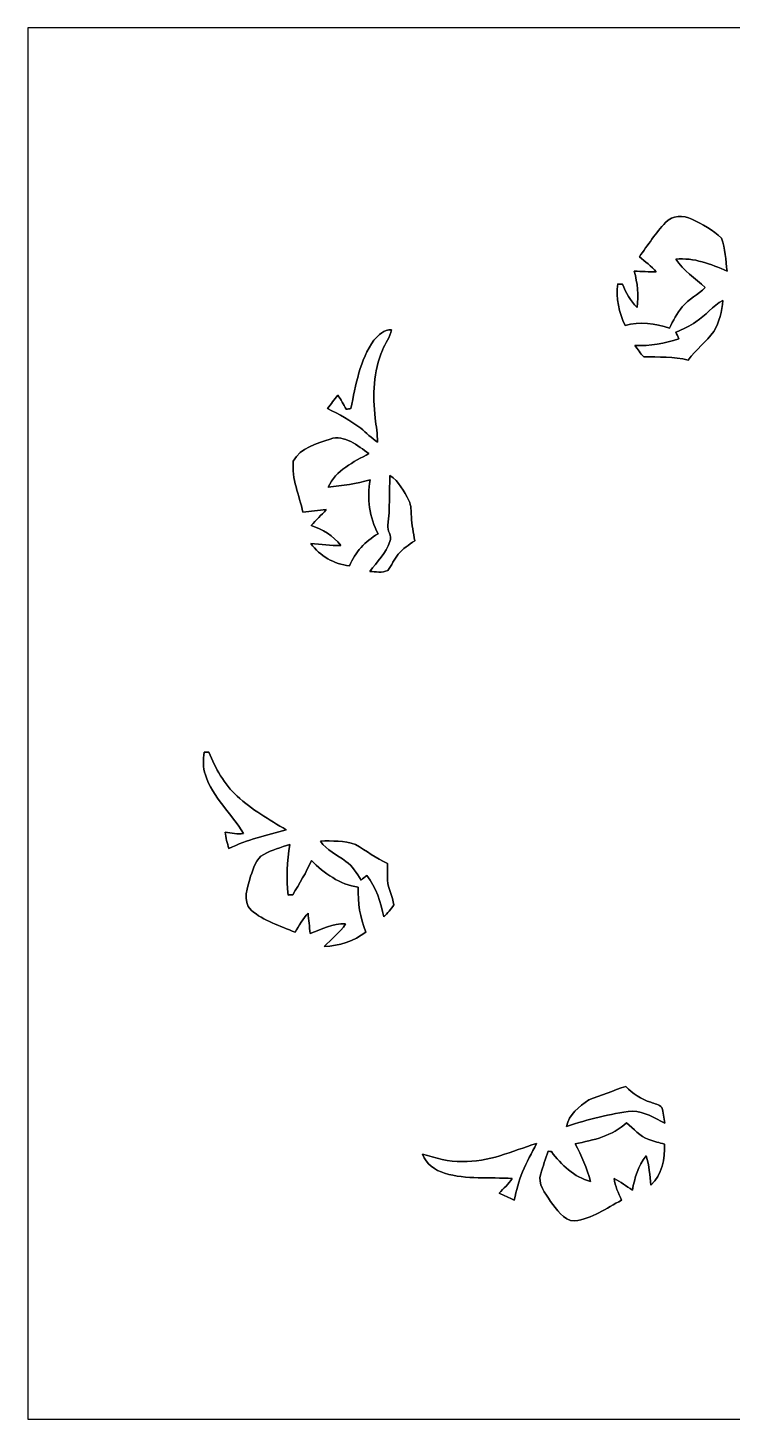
# Model space of a CAD drawing. Header units: centimetres. Extents: x -16.8 to 16.8, y -16.7 to 16.7.
# Drawn here: x -16.77 to 0.1, y -16.67 to 16.67 of the extents above; entities that cross this region are included whole.
import ezdxf

# ---------------------------------------------------------------- set-up
doc = ezdxf.new("R2010")
doc.units = ezdxf.units.CM
doc.header["$MEASUREMENT"] = 0
doc.layers.add('Layer 1', color=7, linetype='Continuous')

msp = doc.modelspace()

# ---------------------------------------------------------------- linework, layer by layer
at = {"layer": 'Layer 1', "color": 7}
for points, knots in [([(-16.77458, 16.66875), (-16.77458, 16.66875), (16.77458, 16.66875), (16.77458, 16.66875), (16.77458, 16.66875), (16.77458, 16.66875), (16.77458, -16.66875), (16.77458, -16.66875), (16.77458, -16.66875), (16.77458, -16.66875), (-16.77458, -16.66875), (-16.77458, -16.66875), (-16.77458, -16.66875), (-16.77458, -16.66875), (-16.77458, 16.66875), (-16.77458, 16.66875), (-16.77458, 16.66875), (-16.77458, 16.66875), (-16.77458, 16.66875), (-16.77458, 16.66875)], [0, 0, 0, 0, 0.16666667, 0.16666667, 0.16666667, 0.16666667, 0.33333333, 0.33333333, 0.33333333, 0.33333333, 0.5, 0.5, 0.5, 0.5, 0.66666667, 0.66666667, 0.66666667, 0.66666667, 1, 1, 1, 1]), ([(-1.49225, 12.00573), (-1.33421, 12.17401), (-1.06186, 12.19306), (-0.86501, 12.08229), (-0.86501, 12.08229), (-0.61383, 11.96058), (-0.35631, 11.82758), (-0.15699, 11.62897), (-0.15699, 11.62897), (-0.05045, 11.38202), (-0.06174, 11.09945), (-0.0187, 10.83698), (-0.0187, 10.83698), (-0.40605, 11.01125), (-0.81421, 11.16506), (-1.24778, 11.12696), (-1.24778, 11.12696), (-1.07174, 10.84474), (-0.77611, 10.67259), (-0.54116, 10.44504), (-0.54116, 10.44504), (-0.71332, 10.27747), (-0.93521, 10.16635), (-1.09326, 9.98361), (-1.09326, 9.98361), (-1.21779, 9.82733), (-1.31621, 9.652), (-1.40159, 9.47173), (-1.40159, 9.47173), (-1.74378, 9.59979), (-2.10961, 9.62272), (-2.46486, 9.53982), (-2.46486, 9.53982), (-2.60738, 9.8485), (-2.68923, 10.19069), (-2.63878, 10.53077), (-2.63878, 10.53077), (-2.61126, 10.52971), (-2.55623, 10.52724), (-2.52871, 10.52618), (-2.52871, 10.52618), (-2.43664, 10.32616), (-2.3428, 10.11978), (-2.17452, 9.97126), (-2.17452, 9.97126), (-2.13572, 10.26089), (-2.16676, 10.55758), (-2.24261, 10.83839), (-2.24261, 10.83839), (-2.06763, 10.83098), (-1.89159, 10.82146), (-1.71591, 10.82322), (-1.71591, 10.82322), (-1.83444, 10.95975), (-1.98191, 11.06664), (-2.11984, 11.182), (-2.11984, 11.182), (-1.92017, 11.46281), (-1.73073, 11.75491), (-1.49225, 12.00573)], [0, 0, 0, 0, 0.0625, 0.0625, 0.0625, 0.0625, 0.125, 0.125, 0.125, 0.125, 0.1875, 0.1875, 0.1875, 0.1875, 0.25, 0.25, 0.25, 0.25, 0.3125, 0.3125, 0.3125, 0.3125, 0.375, 0.375, 0.375, 0.375, 0.4375, 0.4375, 0.4375, 0.4375, 0.5, 0.5, 0.5, 0.5, 0.5625, 0.5625, 0.5625, 0.5625, 0.625, 0.625, 0.625, 0.625, 0.6875, 0.6875, 0.6875, 0.6875, 0.75, 0.75, 0.75, 0.75, 0.8125, 0.8125, 0.8125, 0.8125, 0.875, 0.875, 0.875, 0.875, 1, 1, 1, 1]), ([(-0.76694, 9.62484), (-0.53446, 9.77441), (-0.36513, 10.00407), (-0.12171, 10.13848), (-0.12171, 10.13848), (-0.13653, 9.87954), (-0.2092, 9.62307), (-0.33443, 9.39588), (-0.33443, 9.39588), (-0.52035, 9.1507), (-0.76906, 8.95985), (-0.94897, 8.70902), (-0.94897, 8.70902), (-1.29999, 8.78593), (-1.65947, 8.78487), (-2.01613, 8.78487), (-2.01613, 8.78487), (-2.09903, 8.86601), (-2.159, 8.96726), (-2.2292, 9.05792), (-2.2292, 9.05792), (-1.87008, 9.03852), (-1.51271, 9.10661), (-1.17263, 9.21879), (-1.17263, 9.21879), (-1.19768, 9.27171), (-1.22273, 9.32462), (-1.24778, 9.37754), (-1.24778, 9.37754), (-1.07985, 9.44316), (-0.91405, 9.51865), (-0.76694, 9.62484)], [0, 0, 0, 0, 0.11111111, 0.11111111, 0.11111111, 0.11111111, 0.22222222, 0.22222222, 0.22222222, 0.22222222, 0.33333333, 0.33333333, 0.33333333, 0.33333333, 0.44444444, 0.44444444, 0.44444444, 0.44444444, 0.55555556, 0.55555556, 0.55555556, 0.55555556, 0.66666667, 0.66666667, 0.66666667, 0.66666667, 0.77777778, 0.77777778, 0.77777778, 0.77777778, 1, 1, 1, 1]), ([(-8.48078, 9.18633), (-8.37106, 9.30522), (-8.23595, 9.44351), (-8.06203, 9.43328), (-8.06203, 9.43328), (-8.08884, 9.25477), (-8.21161, 9.11296), (-8.27581, 8.94821), (-8.27581, 8.94821), (-8.50053, 8.43739), (-8.515, 7.86483), (-8.4515, 7.31837), (-8.4515, 7.31837), (-8.43139, 7.12505), (-8.39153, 6.93279), (-8.39717, 6.73735), (-8.39717, 6.73735), (-8.53863, 6.84071), (-8.66281, 6.9656), (-8.79828, 7.07602), (-8.79828, 7.07602), (-9.04734, 7.25734), (-9.31439, 7.41186), (-9.59062, 7.54697), (-9.59062, 7.54697), (-9.51265, 7.65598), (-9.43046, 7.76217), (-9.34861, 7.868), (-9.34861, 7.868), (-9.27206, 7.76146), (-9.20679, 7.64716), (-9.14471, 7.53145), (-9.14471, 7.53145), (-9.10766, 7.53674), (-9.07062, 7.54239), (-9.03323, 7.54733), (-9.03323, 7.54733), (-8.91328, 8.10966), (-8.82544, 8.70867), (-8.48078, 9.18633)], [0, 0, 0, 0, 0.09090909, 0.09090909, 0.09090909, 0.09090909, 0.18181818, 0.18181818, 0.18181818, 0.18181818, 0.27272727, 0.27272727, 0.27272727, 0.27272727, 0.36363636, 0.36363636, 0.36363636, 0.36363636, 0.45454545, 0.45454545, 0.45454545, 0.45454545, 0.54545455, 0.54545455, 0.54545455, 0.54545455, 0.63636364, 0.63636364, 0.63636364, 0.63636364, 0.72727273, 0.72727273, 0.72727273, 0.72727273, 0.81818182, 0.81818182, 0.81818182, 0.81818182, 1, 1, 1, 1]), ([(-9.53347, 6.81673), (-9.17928, 6.93173), (-8.87377, 6.65515), (-8.60143, 6.46606), (-8.60143, 6.46606), (-8.9662, 6.26992), (-9.39694, 6.06778), (-9.57439, 5.66526), (-9.57439, 5.66526), (-9.23713, 5.69771), (-8.90164, 5.74957), (-8.57391, 5.83706), (-8.57391, 5.83706), (-8.65787, 5.39679), (-8.58414, 4.94171), (-8.38235, 4.54166), (-8.38235, 4.54166), (-8.69668, 4.37374), (-8.92457, 4.09751), (-9.07062, 3.77649), (-9.07062, 3.77649), (-9.43257, 3.82305), (-9.78041, 4.01179), (-9.99102, 4.31306), (-9.99102, 4.31306), (-9.75289, 4.29507), (-9.51512, 4.2545), (-9.27523, 4.26826), (-9.27523, 4.26826), (-9.45974, 4.49157), (-9.70809, 4.65631), (-9.98361, 4.7431), (-9.98361, 4.7431), (-9.86966, 4.87504), (-9.7409, 4.99286), (-9.62625, 5.12374), (-9.62625, 5.12374), (-9.81216, 5.10681), (-9.99737, 5.08529), (-10.18258, 5.06307), (-10.18258, 5.06307), (-10.27359, 5.467), (-10.45598, 5.86493), (-10.41365, 6.2865), (-10.41365, 6.2865), (-10.24608, 6.61494), (-9.84991, 6.70137), (-9.53347, 6.81673)], [0, 0, 0, 0, 0.07692308, 0.07692308, 0.07692308, 0.07692308, 0.15384615, 0.15384615, 0.15384615, 0.15384615, 0.23076923, 0.23076923, 0.23076923, 0.23076923, 0.30769231, 0.30769231, 0.30769231, 0.30769231, 0.38461538, 0.38461538, 0.38461538, 0.38461538, 0.46153846, 0.46153846, 0.46153846, 0.46153846, 0.53846154, 0.53846154, 0.53846154, 0.53846154, 0.61538462, 0.61538462, 0.61538462, 0.61538462, 0.69230769, 0.69230769, 0.69230769, 0.69230769, 0.76923077, 0.76923077, 0.76923077, 0.76923077, 0.84615385, 0.84615385, 0.84615385, 0.84615385, 1, 1, 1, 1]), ([(-8.10119, 5.93972), (-7.87859, 5.80496), (-7.76323, 5.56084), (-7.64258, 5.34106), (-7.64258, 5.34106), (-7.58261, 5.22288), (-7.59354, 5.08388), (-7.58437, 4.95618), (-7.58437, 4.95618), (-7.57379, 4.76179), (-7.53286, 4.57059), (-7.50464, 4.37833), (-7.50464, 4.37833), (-7.64434, 4.28166), (-7.78828, 4.18641), (-7.89975, 4.05589), (-7.89975, 4.05589), (-8.00171, 3.93912), (-8.05321, 3.78742), (-8.15234, 3.66889), (-8.15234, 3.66889), (-8.28216, 3.59939), (-8.43986, 3.64067), (-8.58097, 3.64419), (-8.58097, 3.64419), (-8.4074, 3.87279), (-8.19397, 4.08411), (-8.09907, 4.36174), (-8.09907, 4.36174), (-8.04228, 4.49756), (-8.17457, 4.61892), (-8.14811, 4.75544), (-8.14811, 4.75544), (-8.09554, 5.14844), (-8.11071, 5.54461), (-8.10119, 5.93972)], [0, 0, 0, 0, 0.1, 0.1, 0.1, 0.1, 0.2, 0.2, 0.2, 0.2, 0.3, 0.3, 0.3, 0.3, 0.4, 0.4, 0.4, 0.4, 0.5, 0.5, 0.5, 0.5, 0.6, 0.6, 0.6, 0.6, 0.7, 0.7, 0.7, 0.7, 0.8, 0.8, 0.8, 0.8, 1, 1, 1, 1]), ([(-12.55219, -0.68827), (-12.52432, -0.68862), (-12.46858, -0.68968), (-12.44071, -0.69003), (-12.44071, -0.69003), (-12.27455, -1.07421), (-12.07276, -1.45486), (-11.75879, -1.7399), (-11.75879, -1.7399), (-11.40742, -2.0634), (-10.99114, -2.30434), (-10.58369, -2.54953), (-10.58369, -2.54953), (-11.04829, -2.67441), (-11.52243, -2.77813), (-11.95529, -2.99791), (-11.95529, -2.99791), (-11.99974, -2.8702), (-12.0269, -2.7365), (-12.04736, -2.6035), (-12.04736, -2.6035), (-11.90025, -2.62114), (-11.75209, -2.65924), (-11.60321, -2.63384), (-11.60321, -2.63384), (-11.89919, -2.16006), (-12.34193, -1.77271), (-12.52044, -1.22943), (-12.52044, -1.22943), (-12.58852, -1.05622), (-12.56806, -0.86819), (-12.55219, -0.68827)], [0, 0, 0, 0, 0.11111111, 0.11111111, 0.11111111, 0.11111111, 0.22222222, 0.22222222, 0.22222222, 0.22222222, 0.33333333, 0.33333333, 0.33333333, 0.33333333, 0.44444444, 0.44444444, 0.44444444, 0.44444444, 0.55555556, 0.55555556, 0.55555556, 0.55555556, 0.66666667, 0.66666667, 0.66666667, 0.66666667, 0.77777778, 0.77777778, 0.77777778, 0.77777778, 1, 1, 1, 1]), ([(-11.12308, -3.13514), (-10.92553, -3.02895), (-10.70822, -2.96616), (-10.49514, -2.89948), (-10.49514, -2.89948), (-10.56569, -3.29812), (-10.58228, -3.70734), (-10.53888, -4.11021), (-10.53888, -4.11021), (-10.51101, -4.10916), (-10.45563, -4.10669), (-10.42776, -4.10563), (-10.42776, -4.10563), (-10.26866, -3.83611), (-10.09968, -3.57117), (-9.98149, -3.28048), (-9.98149, -3.28048), (-9.67211, -3.59128), (-9.30169, -3.85586), (-8.8579, -3.92254), (-8.8579, -3.92254), (-8.86989, -4.29189), (-8.81592, -4.65384), (-8.67728, -4.99604), (-8.67728, -4.99604), (-8.96161, -5.22146), (-9.31369, -5.32694), (-9.67352, -5.34282), (-9.67352, -5.34282), (-9.50278, -5.16184), (-9.29428, -5.01333), (-9.16129, -4.79919), (-9.16129, -4.79919), (-9.46326, -4.79637), (-9.73843, -4.92019), (-10.01113, -5.03237), (-10.01113, -5.03237), (-10.02806, -4.86798), (-10.04253, -4.705), (-10.05981, -4.54166), (-10.05981, -4.54166), (-10.18258, -4.6803), (-10.27642, -4.84117), (-10.3699, -5.00027), (-10.3699, -5.00027), (-10.73256, -4.85034), (-11.12026, -4.73216), (-11.42294, -4.47287), (-11.42294, -4.47287), (-11.65013, -4.25133), (-11.50479, -3.91654), (-11.43635, -3.66183), (-11.43635, -3.66183), (-11.36826, -3.46992), (-11.31111, -3.24591), (-11.12308, -3.13514)], [0, 0, 0, 0, 0.06666667, 0.06666667, 0.06666667, 0.06666667, 0.13333333, 0.13333333, 0.13333333, 0.13333333, 0.2, 0.2, 0.2, 0.2, 0.26666667, 0.26666667, 0.26666667, 0.26666667, 0.33333333, 0.33333333, 0.33333333, 0.33333333, 0.4, 0.4, 0.4, 0.4, 0.46666667, 0.46666667, 0.46666667, 0.46666667, 0.53333333, 0.53333333, 0.53333333, 0.53333333, 0.6, 0.6, 0.6, 0.6, 0.66666667, 0.66666667, 0.66666667, 0.66666667, 0.73333333, 0.73333333, 0.73333333, 0.73333333, 0.8, 0.8, 0.8, 0.8, 0.86666667, 0.86666667, 0.86666667, 0.86666667, 1, 1, 1, 1]), ([(-9.76207, -2.81587), (-9.48161, -2.81164), (-9.19163, -2.80599), (-8.92316, -2.90054), (-8.92316, -2.90054), (-8.66669, -3.05153), (-8.42539, -3.22792), (-8.15552, -3.35598), (-8.15552, -3.35598), (-8.15763, -3.48968), (-8.16081, -3.62268), (-8.15693, -3.75744), (-8.15693, -3.75744), (-8.14211, -3.96028), (-8.0264, -4.14338), (-8.007, -4.34516), (-8.007, -4.34516), (-8.07085, -4.45241), (-8.16151, -4.54096), (-8.24442, -4.63374), (-8.24442, -4.63374), (-8.31215, -4.2799), (-8.43209, -3.92889), (-8.65329, -3.64031), (-8.65329, -3.64031), (-8.69809, -3.67665), (-8.74254, -3.71369), (-8.78664, -3.75038), (-8.78664, -3.75038), (-8.89811, -3.59234), (-8.99301, -3.41383), (-9.15741, -3.30376), (-9.15741, -3.30376), (-9.35955, -3.1436), (-9.62131, -3.04306), (-9.76207, -2.81587)], [0, 0, 0, 0, 0.1, 0.1, 0.1, 0.1, 0.2, 0.2, 0.2, 0.2, 0.3, 0.3, 0.3, 0.3, 0.4, 0.4, 0.4, 0.4, 0.5, 0.5, 0.5, 0.5, 0.6, 0.6, 0.6, 0.6, 0.7, 0.7, 0.7, 0.7, 0.8, 0.8, 0.8, 0.8, 1, 1, 1, 1]), ([(-3.33551, -9.02018), (-3.04024, -8.91152), (-2.74532, -8.79687), (-2.44687, -8.69456), (-2.44687, -8.69456), (-2.28424, -8.86919), (-2.07857, -9.00677), (-1.84785, -9.0738), (-1.84785, -9.0738), (-1.76248, -9.1126), (-1.64994, -9.12566), (-1.58044, -9.19868), (-1.58044, -9.19868), (-1.55046, -9.3218), (-1.52718, -9.44915), (-1.5113, -9.57651), (-1.5113, -9.57651), (-1.75719, -9.4488), (-2.00413, -9.29816), (-2.28953, -9.28476), (-2.28953, -9.28476), (-2.82646, -9.35073), (-3.35245, -9.48373), (-3.86574, -9.65376), (-3.86574, -9.65376), (-3.81917, -9.36696), (-3.55565, -9.17857), (-3.33551, -9.02018)], [0, 0, 0, 0, 0.125, 0.125, 0.125, 0.125, 0.25, 0.25, 0.25, 0.25, 0.375, 0.375, 0.375, 0.375, 0.5, 0.5, 0.5, 0.5, 0.625, 0.625, 0.625, 0.625, 0.75, 0.75, 0.75, 0.75, 1, 1, 1, 1]), ([(-3.66113, -10.07004), (-3.22157, -9.98432), (-2.76472, -9.88307), (-2.42958, -9.56733), (-2.42958, -9.56733), (-2.25919, -9.71021), (-2.10996, -9.89824), (-1.8923, -9.97126), (-1.8923, -9.97126), (-1.76989, -10.01571), (-1.64324, -10.04323), (-1.51765, -10.0778), (-1.51765, -10.0778), (-1.50354, -10.42882), (-1.57727, -10.81229), (-1.84679, -11.05994), (-1.84679, -11.05994), (-1.87537, -10.82569), (-1.88066, -10.58651), (-1.9618, -10.36249), (-1.9618, -10.36249), (-2.14736, -10.60027), (-2.2352, -10.88849), (-2.28776, -11.18059), (-2.28776, -11.18059), (-2.43381, -11.08569), (-2.57246, -10.9795), (-2.72697, -10.89907), (-2.72697, -10.89907), (-2.70898, -11.08534), (-2.61973, -11.2522), (-2.54917, -11.42294), (-2.54917, -11.42294), (-2.91253, -11.61239), (-3.25649, -11.87274), (-3.67524, -11.9186), (-3.67524, -11.9186), (-3.94617, -11.91577), (-4.09928, -11.62897), (-4.25379, -11.44976), (-4.25379, -11.44976), (-4.36598, -11.25361), (-4.57412, -11.03348), (-4.48557, -10.79077), (-4.48557, -10.79077), (-4.43265, -10.60838), (-4.36704, -10.43129), (-4.30989, -10.25102), (-4.30989, -10.25102), (-4.28978, -10.25243), (-4.24921, -10.2549), (-4.22875, -10.25631), (-4.22875, -10.25631), (-3.99203, -10.57451), (-3.68406, -10.87191), (-3.29001, -10.97527), (-3.29001, -10.97527), (-3.37961, -10.66024), (-3.50449, -10.3572), (-3.66113, -10.07004)], [0, 0, 0, 0, 0.0625, 0.0625, 0.0625, 0.0625, 0.125, 0.125, 0.125, 0.125, 0.1875, 0.1875, 0.1875, 0.1875, 0.25, 0.25, 0.25, 0.25, 0.3125, 0.3125, 0.3125, 0.3125, 0.375, 0.375, 0.375, 0.375, 0.4375, 0.4375, 0.4375, 0.4375, 0.5, 0.5, 0.5, 0.5, 0.5625, 0.5625, 0.5625, 0.5625, 0.625, 0.625, 0.625, 0.625, 0.6875, 0.6875, 0.6875, 0.6875, 0.75, 0.75, 0.75, 0.75, 0.8125, 0.8125, 0.8125, 0.8125, 0.875, 0.875, 0.875, 0.875, 1, 1, 1, 1]), ([(-6.36764, -10.49373), (-5.74111, -10.52124), (-5.17137, -10.24361), (-4.58752, -10.06404), (-4.58752, -10.06404), (-4.69089, -10.29406), (-4.83306, -10.50502), (-4.91913, -10.74349), (-4.91913, -10.74349), (-5.01438, -10.95939), (-5.05813, -11.19187), (-5.1248, -11.4173), (-5.1248, -11.4173), (-5.24334, -11.36403), (-5.36152, -11.30864), (-5.47864, -11.25326), (-5.47864, -11.25326), (-5.37457, -11.13614), (-5.25392, -11.03383), (-5.16608, -10.90295), (-5.16608, -10.90295), (-5.70618, -10.8645), (-6.26286, -10.93435), (-6.78815, -10.77524), (-6.78815, -10.77524), (-7.01499, -10.70504), (-7.23583, -10.55405), (-7.31591, -10.32157), (-7.31591, -10.32157), (-7.0044, -10.40165), (-6.69572, -10.51207), (-6.36764, -10.49373)], [0, 0, 0, 0, 0.11111111, 0.11111111, 0.11111111, 0.11111111, 0.22222222, 0.22222222, 0.22222222, 0.22222222, 0.33333333, 0.33333333, 0.33333333, 0.33333333, 0.44444444, 0.44444444, 0.44444444, 0.44444444, 0.55555556, 0.55555556, 0.55555556, 0.55555556, 0.66666667, 0.66666667, 0.66666667, 0.66666667, 0.77777778, 0.77777778, 0.77777778, 0.77777778, 1, 1, 1, 1])]:
    msp.add_open_spline(points, degree=3, knots=knots, dxfattribs=at)
at = {"layer": 'Layer 1', "color": 8}
for points, knots in [([(-1.49225, 12.00573), (-1.73073, 11.75491), (-1.92017, 11.46281), (-2.11984, 11.182), (-2.11984, 11.182), (-1.98191, 11.06664), (-1.83444, 10.95975), (-1.71591, 10.82322), (-1.71591, 10.82322), (-1.89159, 10.82146), (-2.06763, 10.83098), (-2.24261, 10.83839), (-2.24261, 10.83839), (-2.16676, 10.55758), (-2.13572, 10.26089), (-2.17452, 9.97126), (-2.17452, 9.97126), (-2.3428, 10.11978), (-2.43664, 10.32616), (-2.52871, 10.52618), (-2.52871, 10.52618), (-2.55623, 10.52724), (-2.61126, 10.52971), (-2.63878, 10.53077), (-2.63878, 10.53077), (-2.68923, 10.19069), (-2.60738, 9.8485), (-2.46486, 9.53982), (-2.46486, 9.53982), (-2.10961, 9.62272), (-1.74378, 9.59979), (-1.40159, 9.47173), (-1.40159, 9.47173), (-1.31621, 9.652), (-1.21779, 9.82733), (-1.09326, 9.98361), (-1.09326, 9.98361), (-0.93521, 10.16635), (-0.71332, 10.27747), (-0.54116, 10.44504), (-0.54116, 10.44504), (-0.77611, 10.67259), (-1.07174, 10.84474), (-1.24778, 11.12696), (-1.24778, 11.12696), (-0.81421, 11.16506), (-0.40605, 11.01125), (-0.0187, 10.83698), (-0.0187, 10.83698), (-0.06174, 11.09945), (-0.05045, 11.38202), (-0.15699, 11.62897), (-0.15699, 11.62897), (-0.35631, 11.82758), (-0.61383, 11.96058), (-0.86501, 12.08229), (-0.86501, 12.08229), (-1.06186, 12.19306), (-1.33421, 12.17401), (-1.49225, 12.00573), (-1.49225, 12.00573), (-1.49225, 12.00573), (-1.49225, 12.00573), (-1.49225, 12.00573)], [0, 0, 0, 0, 0.05882353, 0.05882353, 0.05882353, 0.05882353, 0.11764706, 0.11764706, 0.11764706, 0.11764706, 0.17647059, 0.17647059, 0.17647059, 0.17647059, 0.23529412, 0.23529412, 0.23529412, 0.23529412, 0.29411765, 0.29411765, 0.29411765, 0.29411765, 0.35294118, 0.35294118, 0.35294118, 0.35294118, 0.41176471, 0.41176471, 0.41176471, 0.41176471, 0.47058824, 0.47058824, 0.47058824, 0.47058824, 0.52941176, 0.52941176, 0.52941176, 0.52941176, 0.58823529, 0.58823529, 0.58823529, 0.58823529, 0.64705882, 0.64705882, 0.64705882, 0.64705882, 0.70588235, 0.70588235, 0.70588235, 0.70588235, 0.76470588, 0.76470588, 0.76470588, 0.76470588, 0.82352941, 0.82352941, 0.82352941, 0.82352941, 0.88235294, 0.88235294, 0.88235294, 0.88235294, 1, 1, 1, 1]), ([(-0.76694, 9.62484), (-0.91405, 9.51865), (-1.07985, 9.44316), (-1.24778, 9.37754), (-1.24778, 9.37754), (-1.22273, 9.32462), (-1.19768, 9.27171), (-1.17263, 9.21879), (-1.17263, 9.21879), (-1.51271, 9.10661), (-1.87008, 9.03852), (-2.2292, 9.05792), (-2.2292, 9.05792), (-2.159, 8.96726), (-2.09903, 8.86601), (-2.01613, 8.78487), (-2.01613, 8.78487), (-1.65947, 8.78487), (-1.29999, 8.78593), (-0.94897, 8.70902), (-0.94897, 8.70902), (-0.76906, 8.95985), (-0.52035, 9.1507), (-0.33443, 9.39588), (-0.33443, 9.39588), (-0.2092, 9.62307), (-0.13653, 9.87954), (-0.12171, 10.13848), (-0.12171, 10.13848), (-0.36513, 10.00407), (-0.53446, 9.77441), (-0.76694, 9.62484), (-0.76694, 9.62484), (-0.76694, 9.62484), (-0.76694, 9.62484), (-0.76694, 9.62484)], [0, 0, 0, 0, 0.1, 0.1, 0.1, 0.1, 0.2, 0.2, 0.2, 0.2, 0.3, 0.3, 0.3, 0.3, 0.4, 0.4, 0.4, 0.4, 0.5, 0.5, 0.5, 0.5, 0.6, 0.6, 0.6, 0.6, 0.7, 0.7, 0.7, 0.7, 0.8, 0.8, 0.8, 0.8, 1, 1, 1, 1]), ([(-8.48078, 9.18633), (-8.82544, 8.70867), (-8.91328, 8.10966), (-9.03323, 7.54733), (-9.03323, 7.54733), (-9.07062, 7.54239), (-9.10766, 7.53674), (-9.14471, 7.53145), (-9.14471, 7.53145), (-9.20679, 7.64716), (-9.27206, 7.76146), (-9.34861, 7.868), (-9.34861, 7.868), (-9.43046, 7.76217), (-9.51265, 7.65598), (-9.59062, 7.54697), (-9.59062, 7.54697), (-9.31439, 7.41186), (-9.04734, 7.25734), (-8.79828, 7.07602), (-8.79828, 7.07602), (-8.66281, 6.9656), (-8.53863, 6.84071), (-8.39717, 6.73735), (-8.39717, 6.73735), (-8.39153, 6.93279), (-8.43139, 7.12505), (-8.4515, 7.31837), (-8.4515, 7.31837), (-8.515, 7.86483), (-8.50053, 8.43739), (-8.27581, 8.94821), (-8.27581, 8.94821), (-8.21161, 9.11296), (-8.08884, 9.25477), (-8.06203, 9.43328), (-8.06203, 9.43328), (-8.23595, 9.44351), (-8.37106, 9.30522), (-8.48078, 9.18633), (-8.48078, 9.18633), (-8.48078, 9.18633), (-8.48078, 9.18633), (-8.48078, 9.18633)], [0, 0, 0, 0, 0.08333333, 0.08333333, 0.08333333, 0.08333333, 0.16666667, 0.16666667, 0.16666667, 0.16666667, 0.25, 0.25, 0.25, 0.25, 0.33333333, 0.33333333, 0.33333333, 0.33333333, 0.41666667, 0.41666667, 0.41666667, 0.41666667, 0.5, 0.5, 0.5, 0.5, 0.58333333, 0.58333333, 0.58333333, 0.58333333, 0.66666667, 0.66666667, 0.66666667, 0.66666667, 0.75, 0.75, 0.75, 0.75, 0.83333333, 0.83333333, 0.83333333, 0.83333333, 1, 1, 1, 1]), ([(-9.53347, 6.81673), (-9.84991, 6.70137), (-10.24608, 6.61494), (-10.41365, 6.2865), (-10.41365, 6.2865), (-10.45598, 5.86493), (-10.27359, 5.467), (-10.18258, 5.06307), (-10.18258, 5.06307), (-9.99737, 5.08529), (-9.81216, 5.10681), (-9.62625, 5.12374), (-9.62625, 5.12374), (-9.7409, 4.99286), (-9.86966, 4.87504), (-9.98361, 4.7431), (-9.98361, 4.7431), (-9.70809, 4.65631), (-9.45974, 4.49157), (-9.27523, 4.26826), (-9.27523, 4.26826), (-9.51512, 4.2545), (-9.75289, 4.29507), (-9.99102, 4.31306), (-9.99102, 4.31306), (-9.78041, 4.01179), (-9.43257, 3.82305), (-9.07062, 3.77649), (-9.07062, 3.77649), (-8.92457, 4.09751), (-8.69668, 4.37374), (-8.38235, 4.54166), (-8.38235, 4.54166), (-8.58414, 4.94171), (-8.65787, 5.39679), (-8.57391, 5.83706), (-8.57391, 5.83706), (-8.90164, 5.74957), (-9.23713, 5.69771), (-9.57439, 5.66526), (-9.57439, 5.66526), (-9.39694, 6.06778), (-8.9662, 6.26992), (-8.60143, 6.46606), (-8.60143, 6.46606), (-8.87377, 6.65515), (-9.17928, 6.93173), (-9.53347, 6.81673), (-9.53347, 6.81673), (-9.53347, 6.81673), (-9.53347, 6.81673), (-9.53347, 6.81673)], [0, 0, 0, 0, 0.07142857, 0.07142857, 0.07142857, 0.07142857, 0.14285714, 0.14285714, 0.14285714, 0.14285714, 0.21428571, 0.21428571, 0.21428571, 0.21428571, 0.28571429, 0.28571429, 0.28571429, 0.28571429, 0.35714286, 0.35714286, 0.35714286, 0.35714286, 0.42857143, 0.42857143, 0.42857143, 0.42857143, 0.5, 0.5, 0.5, 0.5, 0.57142857, 0.57142857, 0.57142857, 0.57142857, 0.64285714, 0.64285714, 0.64285714, 0.64285714, 0.71428571, 0.71428571, 0.71428571, 0.71428571, 0.78571429, 0.78571429, 0.78571429, 0.78571429, 0.85714286, 0.85714286, 0.85714286, 0.85714286, 1, 1, 1, 1]), ([(-8.10119, 5.93972), (-8.11071, 5.54461), (-8.09554, 5.14844), (-8.14811, 4.75544), (-8.14811, 4.75544), (-8.17457, 4.61892), (-8.04228, 4.49756), (-8.09907, 4.36174), (-8.09907, 4.36174), (-8.19397, 4.08411), (-8.4074, 3.87279), (-8.58097, 3.64419), (-8.58097, 3.64419), (-8.43986, 3.64067), (-8.28216, 3.59939), (-8.15234, 3.66889), (-8.15234, 3.66889), (-8.05321, 3.78742), (-8.00171, 3.93912), (-7.89975, 4.05589), (-7.89975, 4.05589), (-7.78828, 4.18641), (-7.64434, 4.28166), (-7.50464, 4.37833), (-7.50464, 4.37833), (-7.53286, 4.57059), (-7.57379, 4.76179), (-7.58437, 4.95618), (-7.58437, 4.95618), (-7.59354, 5.08388), (-7.58261, 5.22288), (-7.64258, 5.34106), (-7.64258, 5.34106), (-7.76323, 5.56084), (-7.87859, 5.80496), (-8.10119, 5.93972), (-8.10119, 5.93972), (-8.10119, 5.93972), (-8.10119, 5.93972), (-8.10119, 5.93972)], [0, 0, 0, 0, 0.09090909, 0.09090909, 0.09090909, 0.09090909, 0.18181818, 0.18181818, 0.18181818, 0.18181818, 0.27272727, 0.27272727, 0.27272727, 0.27272727, 0.36363636, 0.36363636, 0.36363636, 0.36363636, 0.45454545, 0.45454545, 0.45454545, 0.45454545, 0.54545455, 0.54545455, 0.54545455, 0.54545455, 0.63636364, 0.63636364, 0.63636364, 0.63636364, 0.72727273, 0.72727273, 0.72727273, 0.72727273, 0.81818182, 0.81818182, 0.81818182, 0.81818182, 1, 1, 1, 1]), ([(-12.55219, -0.68827), (-12.56806, -0.86819), (-12.58852, -1.05622), (-12.52044, -1.22943), (-12.52044, -1.22943), (-12.34193, -1.77271), (-11.89919, -2.16006), (-11.60321, -2.63384), (-11.60321, -2.63384), (-11.75209, -2.65924), (-11.90025, -2.62114), (-12.04736, -2.6035), (-12.04736, -2.6035), (-12.0269, -2.7365), (-11.99974, -2.8702), (-11.95529, -2.99791), (-11.95529, -2.99791), (-11.52243, -2.77813), (-11.04829, -2.67441), (-10.58369, -2.54953), (-10.58369, -2.54953), (-10.99114, -2.30434), (-11.40742, -2.0634), (-11.75879, -1.7399), (-11.75879, -1.7399), (-12.07276, -1.45486), (-12.27455, -1.07421), (-12.44071, -0.69003), (-12.44071, -0.69003), (-12.46858, -0.68968), (-12.52432, -0.68862), (-12.55219, -0.68827), (-12.55219, -0.68827), (-12.55219, -0.68827), (-12.55219, -0.68827), (-12.55219, -0.68827)], [0, 0, 0, 0, 0.1, 0.1, 0.1, 0.1, 0.2, 0.2, 0.2, 0.2, 0.3, 0.3, 0.3, 0.3, 0.4, 0.4, 0.4, 0.4, 0.5, 0.5, 0.5, 0.5, 0.6, 0.6, 0.6, 0.6, 0.7, 0.7, 0.7, 0.7, 0.8, 0.8, 0.8, 0.8, 1, 1, 1, 1]), ([(-11.12308, -3.13514), (-11.31111, -3.24591), (-11.36826, -3.46992), (-11.43635, -3.66183), (-11.43635, -3.66183), (-11.50479, -3.91654), (-11.65013, -4.25133), (-11.42294, -4.47287), (-11.42294, -4.47287), (-11.12026, -4.73216), (-10.73256, -4.85034), (-10.3699, -5.00027), (-10.3699, -5.00027), (-10.27642, -4.84117), (-10.18258, -4.6803), (-10.05981, -4.54166), (-10.05981, -4.54166), (-10.04253, -4.705), (-10.02806, -4.86798), (-10.01113, -5.03237), (-10.01113, -5.03237), (-9.73843, -4.92019), (-9.46326, -4.79637), (-9.16129, -4.79919), (-9.16129, -4.79919), (-9.29428, -5.01333), (-9.50278, -5.16184), (-9.67352, -5.34282), (-9.67352, -5.34282), (-9.31369, -5.32694), (-8.96161, -5.22146), (-8.67728, -4.99604), (-8.67728, -4.99604), (-8.81592, -4.65384), (-8.86989, -4.29189), (-8.8579, -3.92254), (-8.8579, -3.92254), (-9.30169, -3.85586), (-9.67211, -3.59128), (-9.98149, -3.28048), (-9.98149, -3.28048), (-10.09968, -3.57117), (-10.26866, -3.83611), (-10.42776, -4.10563), (-10.42776, -4.10563), (-10.45563, -4.10669), (-10.51101, -4.10916), (-10.53888, -4.11021), (-10.53888, -4.11021), (-10.58228, -3.70734), (-10.56569, -3.29812), (-10.49514, -2.89948), (-10.49514, -2.89948), (-10.70822, -2.96616), (-10.92553, -3.02895), (-11.12308, -3.13514), (-11.12308, -3.13514), (-11.12308, -3.13514), (-11.12308, -3.13514), (-11.12308, -3.13514)], [0, 0, 0, 0, 0.0625, 0.0625, 0.0625, 0.0625, 0.125, 0.125, 0.125, 0.125, 0.1875, 0.1875, 0.1875, 0.1875, 0.25, 0.25, 0.25, 0.25, 0.3125, 0.3125, 0.3125, 0.3125, 0.375, 0.375, 0.375, 0.375, 0.4375, 0.4375, 0.4375, 0.4375, 0.5, 0.5, 0.5, 0.5, 0.5625, 0.5625, 0.5625, 0.5625, 0.625, 0.625, 0.625, 0.625, 0.6875, 0.6875, 0.6875, 0.6875, 0.75, 0.75, 0.75, 0.75, 0.8125, 0.8125, 0.8125, 0.8125, 0.875, 0.875, 0.875, 0.875, 1, 1, 1, 1]), ([(-9.76207, -2.81587), (-9.62131, -3.04306), (-9.35955, -3.1436), (-9.15741, -3.30376), (-9.15741, -3.30376), (-8.99301, -3.41383), (-8.89811, -3.59234), (-8.78664, -3.75038), (-8.78664, -3.75038), (-8.74254, -3.71369), (-8.69809, -3.67665), (-8.65329, -3.64031), (-8.65329, -3.64031), (-8.43209, -3.92889), (-8.31215, -4.2799), (-8.24442, -4.63374), (-8.24442, -4.63374), (-8.16151, -4.54096), (-8.07085, -4.45241), (-8.007, -4.34516), (-8.007, -4.34516), (-8.0264, -4.14338), (-8.14211, -3.96028), (-8.15693, -3.75744), (-8.15693, -3.75744), (-8.16081, -3.62268), (-8.15763, -3.48968), (-8.15552, -3.35598), (-8.15552, -3.35598), (-8.42539, -3.22792), (-8.66669, -3.05153), (-8.92316, -2.90054), (-8.92316, -2.90054), (-9.19163, -2.80599), (-9.48161, -2.81164), (-9.76207, -2.81587), (-9.76207, -2.81587), (-9.76207, -2.81587), (-9.76207, -2.81587), (-9.76207, -2.81587)], [0, 0, 0, 0, 0.09090909, 0.09090909, 0.09090909, 0.09090909, 0.18181818, 0.18181818, 0.18181818, 0.18181818, 0.27272727, 0.27272727, 0.27272727, 0.27272727, 0.36363636, 0.36363636, 0.36363636, 0.36363636, 0.45454545, 0.45454545, 0.45454545, 0.45454545, 0.54545455, 0.54545455, 0.54545455, 0.54545455, 0.63636364, 0.63636364, 0.63636364, 0.63636364, 0.72727273, 0.72727273, 0.72727273, 0.72727273, 0.81818182, 0.81818182, 0.81818182, 0.81818182, 1, 1, 1, 1]), ([(-3.33551, -9.02018), (-3.55565, -9.17857), (-3.81917, -9.36696), (-3.86574, -9.65376), (-3.86574, -9.65376), (-3.35245, -9.48373), (-2.82646, -9.35073), (-2.28953, -9.28476), (-2.28953, -9.28476), (-2.00413, -9.29816), (-1.75719, -9.4488), (-1.5113, -9.57651), (-1.5113, -9.57651), (-1.52718, -9.44915), (-1.55046, -9.3218), (-1.58044, -9.19868), (-1.58044, -9.19868), (-1.64994, -9.12566), (-1.76248, -9.1126), (-1.84785, -9.0738), (-1.84785, -9.0738), (-2.07857, -9.00677), (-2.28424, -8.86919), (-2.44687, -8.69456), (-2.44687, -8.69456), (-2.74532, -8.79687), (-3.04024, -8.91152), (-3.33551, -9.02018), (-3.33551, -9.02018), (-3.33551, -9.02018), (-3.33551, -9.02018), (-3.33551, -9.02018)], [0, 0, 0, 0, 0.11111111, 0.11111111, 0.11111111, 0.11111111, 0.22222222, 0.22222222, 0.22222222, 0.22222222, 0.33333333, 0.33333333, 0.33333333, 0.33333333, 0.44444444, 0.44444444, 0.44444444, 0.44444444, 0.55555556, 0.55555556, 0.55555556, 0.55555556, 0.66666667, 0.66666667, 0.66666667, 0.66666667, 0.77777778, 0.77777778, 0.77777778, 0.77777778, 1, 1, 1, 1]), ([(-3.66113, -10.07004), (-3.50449, -10.3572), (-3.37961, -10.66024), (-3.29001, -10.97527), (-3.29001, -10.97527), (-3.68406, -10.87191), (-3.99203, -10.57451), (-4.22875, -10.25631), (-4.22875, -10.25631), (-4.24921, -10.2549), (-4.28978, -10.25243), (-4.30989, -10.25102), (-4.30989, -10.25102), (-4.36704, -10.43129), (-4.43265, -10.60838), (-4.48557, -10.79077), (-4.48557, -10.79077), (-4.57412, -11.03348), (-4.36598, -11.25361), (-4.25379, -11.44976), (-4.25379, -11.44976), (-4.09928, -11.62897), (-3.94617, -11.91577), (-3.67524, -11.9186), (-3.67524, -11.9186), (-3.25649, -11.87274), (-2.91253, -11.61239), (-2.54917, -11.42294), (-2.54917, -11.42294), (-2.61973, -11.2522), (-2.70898, -11.08534), (-2.72697, -10.89907), (-2.72697, -10.89907), (-2.57246, -10.9795), (-2.43381, -11.08569), (-2.28776, -11.18059), (-2.28776, -11.18059), (-2.2352, -10.88849), (-2.14736, -10.60027), (-1.9618, -10.36249), (-1.9618, -10.36249), (-1.88066, -10.58651), (-1.87537, -10.82569), (-1.84679, -11.05994), (-1.84679, -11.05994), (-1.57727, -10.81229), (-1.50354, -10.42882), (-1.51765, -10.0778), (-1.51765, -10.0778), (-1.64324, -10.04323), (-1.76989, -10.01571), (-1.8923, -9.97126), (-1.8923, -9.97126), (-2.10996, -9.89824), (-2.25919, -9.71021), (-2.42958, -9.56733), (-2.42958, -9.56733), (-2.76472, -9.88307), (-3.22157, -9.98432), (-3.66113, -10.07004), (-3.66113, -10.07004), (-3.66113, -10.07004), (-3.66113, -10.07004), (-3.66113, -10.07004)], [0, 0, 0, 0, 0.05882353, 0.05882353, 0.05882353, 0.05882353, 0.11764706, 0.11764706, 0.11764706, 0.11764706, 0.17647059, 0.17647059, 0.17647059, 0.17647059, 0.23529412, 0.23529412, 0.23529412, 0.23529412, 0.29411765, 0.29411765, 0.29411765, 0.29411765, 0.35294118, 0.35294118, 0.35294118, 0.35294118, 0.41176471, 0.41176471, 0.41176471, 0.41176471, 0.47058824, 0.47058824, 0.47058824, 0.47058824, 0.52941176, 0.52941176, 0.52941176, 0.52941176, 0.58823529, 0.58823529, 0.58823529, 0.58823529, 0.64705882, 0.64705882, 0.64705882, 0.64705882, 0.70588235, 0.70588235, 0.70588235, 0.70588235, 0.76470588, 0.76470588, 0.76470588, 0.76470588, 0.82352941, 0.82352941, 0.82352941, 0.82352941, 0.88235294, 0.88235294, 0.88235294, 0.88235294, 1, 1, 1, 1]), ([(-6.36764, -10.49373), (-6.69572, -10.51207), (-7.0044, -10.40165), (-7.31591, -10.32157), (-7.31591, -10.32157), (-7.23583, -10.55405), (-7.01499, -10.70504), (-6.78815, -10.77524), (-6.78815, -10.77524), (-6.26286, -10.93435), (-5.70618, -10.8645), (-5.16608, -10.90295), (-5.16608, -10.90295), (-5.25392, -11.03383), (-5.37457, -11.13614), (-5.47864, -11.25326), (-5.47864, -11.25326), (-5.36152, -11.30864), (-5.24334, -11.36403), (-5.1248, -11.4173), (-5.1248, -11.4173), (-5.05813, -11.19187), (-5.01438, -10.95939), (-4.91913, -10.74349), (-4.91913, -10.74349), (-4.83306, -10.50502), (-4.69089, -10.29406), (-4.58752, -10.06404), (-4.58752, -10.06404), (-5.17137, -10.24361), (-5.74111, -10.52124), (-6.36764, -10.49373), (-6.36764, -10.49373), (-6.36764, -10.49373), (-6.36764, -10.49373), (-6.36764, -10.49373)], [0, 0, 0, 0, 0.1, 0.1, 0.1, 0.1, 0.2, 0.2, 0.2, 0.2, 0.3, 0.3, 0.3, 0.3, 0.4, 0.4, 0.4, 0.4, 0.5, 0.5, 0.5, 0.5, 0.6, 0.6, 0.6, 0.6, 0.7, 0.7, 0.7, 0.7, 0.8, 0.8, 0.8, 0.8, 1, 1, 1, 1])]:
    msp.add_open_spline(points, degree=3, knots=knots, dxfattribs=at)

doc.saveas('drawing.dxf')
